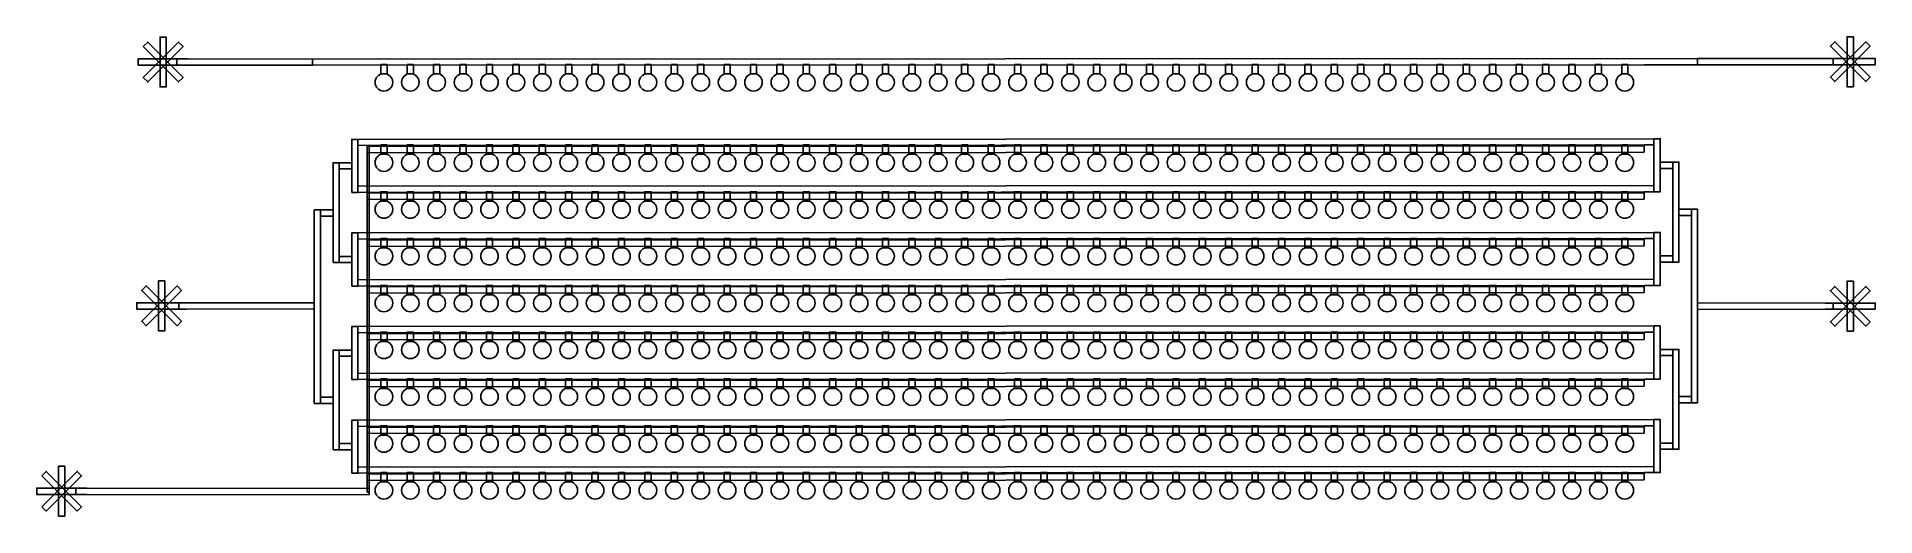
# Model space of a CAD drawing. Extents: x -12730 to 16725, y -9225 to -1544.
import ezdxf

# ---------------------------------------------------------------- set-up
doc = ezdxf.new("R2010")
doc.units = 0
doc.header["$MEASUREMENT"] = 0
doc.layers.add('CONTROL', color=150, linetype='Continuous')
doc.layers.add('FLOW', color=2, linetype='Continuous')

# ---------------------------------------------------------------- blocks, each defined once
blk = doc.blocks.new('*U5')
at = {"layer": 'FLOW', "linetype": 'Continuous'}
for p, q in [((-50, 212), (-50, 62)), ((-50, 62), (50, 62))]:
    blk.add_line(p, q, dxfattribs=at)
blk.add_lwpolyline([(50, 62), (-50, 62), (-50, 212), (50, 212)], close=True, dxfattribs=at)
blk.add_circle((0, -71), 141, dxfattribs=at)
blk = doc.blocks.new('*U6')
at = {"color": 0, "linetype": 'ByBlock', "lineweight": -2, "transparency": 16777216}
for p in [(0, 0), (423, 0), (846, 0), (1269, 0), (1692, 0), (2115, 0), (2538, 0), (2961, 0), (3384, 0), (3807, 0), (4230, 0), (4653, 0), (5076, 0), (5499, 0), (5922, 0), (6345, 0), (6768, 0), (7191, 0), (7614, 0), (8037, 0), (8460, 0), (8883, 0), (9306, 0), (9729, 0), (10152, 0), (10575, 0), (10998, 0), (11421, 0), (11844, 0), (12267, 0), (12690, 0), (13113, 0), (13536, 0), (13959, 0), (14382, 0), (14805, 0), (15228, 0), (15651, 0), (16074, 0), (16497, 0), (16920, 0), (17343, 0), (17766, 0), (18189, 0), (18612, 0), (19035, 0), (19458, 0), (19881, 0)]:
    blk.add_blockref('*U5', p, dxfattribs=at)
blk = doc.blocks.new('*U10')
at = {"layer": 'FLOW', "linetype": 'Continuous'}
for p, q in [((-50, 212), (-50, 62)), ((-50, 62), (50, 62))]:
    blk.add_line(p, q, dxfattribs=at)
blk.add_lwpolyline([(50, 62), (-50, 62), (-50, 212), (50, 212)], close=True, dxfattribs=at)
blk.add_circle((0, -71), 141, dxfattribs=at)
blk = doc.blocks.new('*U11')
at = {"color": 0, "linetype": 'ByBlock', "lineweight": -2, "transparency": 16777216}
for p in [(0, 0), (423, 0), (846, 0), (1269, 0), (1692, 0), (2115, 0), (2538, 0), (2961, 0), (3384, 0), (3807, 0), (4230, 0), (4653, 0), (5076, 0), (5499, 0), (5922, 0), (6345, 0), (6768, 0), (7191, 0), (7614, 0), (8037, 0), (8460, 0), (8883, 0), (9306, 0), (9729, 0), (10152, 0), (10575, 0), (10998, 0), (11421, 0), (11844, 0), (12267, 0), (12690, 0), (13113, 0), (13536, 0), (13959, 0), (14382, 0), (14805, 0), (15228, 0), (15651, 0), (16074, 0), (16497, 0), (16920, 0), (17343, 0), (17766, 0), (18189, 0), (18612, 0), (19035, 0), (19458, 0), (19881, 0)]:
    blk.add_blockref('*U10', p, dxfattribs=at)
blk = doc.blocks.new('*U12')
at = {"layer": 'FLOW', "linetype": 'Continuous'}
for p, q in [((-50, 212), (-50, 62)), ((-50, 62), (50, 62))]:
    blk.add_line(p, q, dxfattribs=at)
blk.add_lwpolyline([(50, 62), (-50, 62), (-50, 212), (50, 212)], close=True, dxfattribs=at)
blk.add_circle((0, -71), 141, dxfattribs=at)
blk = doc.blocks.new('*U13')
at = {"color": 0, "linetype": 'ByBlock', "lineweight": -2, "transparency": 16777216}
for p in [(0, 0), (423, 0), (846, 0), (1269, 0), (1692, 0), (2115, 0), (2538, 0), (2961, 0), (3384, 0), (3807, 0), (4230, 0), (4653, 0), (5076, 0), (5499, 0), (5922, 0), (6345, 0), (6768, 0), (7191, 0), (7614, 0), (8037, 0), (8460, 0), (8883, 0), (9306, 0), (9729, 0), (10152, 0), (10575, 0), (10998, 0), (11421, 0), (11844, 0), (12267, 0), (12690, 0), (13113, 0), (13536, 0), (13959, 0), (14382, 0), (14805, 0), (15228, 0), (15651, 0), (16074, 0), (16497, 0), (16920, 0), (17343, 0), (17766, 0), (18189, 0), (18612, 0), (19035, 0), (19458, 0), (19881, 0)]:
    blk.add_blockref('*U12', p, dxfattribs=at)
blk = doc.blocks.new('*U14')
at = {"layer": 'FLOW', "linetype": 'Continuous'}
for p, q in [((-50, 212), (-50, 62)), ((-50, 62), (50, 62))]:
    blk.add_line(p, q, dxfattribs=at)
blk.add_lwpolyline([(50, 62), (-50, 62), (-50, 212), (50, 212)], close=True, dxfattribs=at)
blk.add_circle((0, -71), 141, dxfattribs=at)
blk = doc.blocks.new('*U15')
at = {"color": 0, "linetype": 'ByBlock', "lineweight": -2, "transparency": 16777216}
for p in [(0, 0), (423, 0), (846, 0), (1269, 0), (1692, 0), (2115, 0), (2538, 0), (2961, 0), (3384, 0), (3807, 0), (4230, 0), (4653, 0), (5076, 0), (5499, 0), (5922, 0), (6345, 0), (6768, 0), (7191, 0), (7614, 0), (8037, 0), (8460, 0), (8883, 0), (9306, 0), (9729, 0), (10152, 0), (10575, 0), (10998, 0), (11421, 0), (11844, 0), (12267, 0), (12690, 0), (13113, 0), (13536, 0), (13959, 0), (14382, 0), (14805, 0), (15228, 0), (15651, 0), (16074, 0), (16497, 0), (16920, 0), (17343, 0), (17766, 0), (18189, 0), (18612, 0), (19035, 0), (19458, 0), (19881, 0)]:
    blk.add_blockref('*U14', p, dxfattribs=at)
blk = doc.blocks.new('*U16')
at = {"layer": 'FLOW', "linetype": 'Continuous'}
for p, q in [((-50, 212), (-50, 62)), ((-50, 62), (50, 62))]:
    blk.add_line(p, q, dxfattribs=at)
blk.add_lwpolyline([(50, 62), (-50, 62), (-50, 212), (50, 212)], close=True, dxfattribs=at)
blk.add_circle((0, -71), 141, dxfattribs=at)
blk = doc.blocks.new('*U17')
at = {"color": 0, "linetype": 'ByBlock', "lineweight": -2, "transparency": 16777216}
for p in [(0, 0), (423, 0), (846, 0), (1269, 0), (1692, 0), (2115, 0), (2538, 0), (2961, 0), (3384, 0), (3807, 0), (4230, 0), (4653, 0), (5076, 0), (5499, 0), (5922, 0), (6345, 0), (6768, 0), (7191, 0), (7614, 0), (8037, 0), (8460, 0), (8883, 0), (9306, 0), (9729, 0), (10152, 0), (10575, 0), (10998, 0), (11421, 0), (11844, 0), (12267, 0), (12690, 0), (13113, 0), (13536, 0), (13959, 0), (14382, 0), (14805, 0), (15228, 0), (15651, 0), (16074, 0), (16497, 0), (16920, 0), (17343, 0), (17766, 0), (18189, 0), (18612, 0), (19035, 0), (19458, 0), (19881, 0)]:
    blk.add_blockref('*U16', p, dxfattribs=at)
blk = doc.blocks.new('*U18')
at = {"layer": 'FLOW', "linetype": 'Continuous'}
for p, q in [((-50, 212), (-50, 62)), ((-50, 62), (50, 62))]:
    blk.add_line(p, q, dxfattribs=at)
blk.add_lwpolyline([(50, 62), (-50, 62), (-50, 212), (50, 212)], close=True, dxfattribs=at)
blk.add_circle((0, -71), 141, dxfattribs=at)
blk = doc.blocks.new('*U19')
at = {"color": 0, "linetype": 'ByBlock', "lineweight": -2, "transparency": 16777216}
for p in [(0, 0), (423, 0), (846, 0), (1269, 0), (1692, 0), (2115, 0), (2538, 0), (2961, 0), (3384, 0), (3807, 0), (4230, 0), (4653, 0), (5076, 0), (5499, 0), (5922, 0), (6345, 0), (6768, 0), (7191, 0), (7614, 0), (8037, 0), (8460, 0), (8883, 0), (9306, 0), (9729, 0), (10152, 0), (10575, 0), (10998, 0), (11421, 0), (11844, 0), (12267, 0), (12690, 0), (13113, 0), (13536, 0), (13959, 0), (14382, 0), (14805, 0), (15228, 0), (15651, 0), (16074, 0), (16497, 0), (16920, 0), (17343, 0), (17766, 0), (18189, 0), (18612, 0), (19035, 0), (19458, 0), (19881, 0)]:
    blk.add_blockref('*U18', p, dxfattribs=at)
blk = doc.blocks.new('*U20')
at = {"layer": 'FLOW', "linetype": 'Continuous'}
for p, q in [((-50, 212), (-50, 62)), ((-50, 62), (50, 62))]:
    blk.add_line(p, q, dxfattribs=at)
blk.add_lwpolyline([(50, 62), (-50, 62), (-50, 212), (50, 212)], close=True, dxfattribs=at)
blk.add_circle((0, -71), 141, dxfattribs=at)
blk = doc.blocks.new('*U21')
at = {"color": 0, "linetype": 'ByBlock', "lineweight": -2, "transparency": 16777216}
for p in [(0, 0), (423, 0), (846, 0), (1269, 0), (1692, 0), (2115, 0), (2538, 0), (2961, 0), (3384, 0), (3807, 0), (4230, 0), (4653, 0), (5076, 0), (5499, 0), (5922, 0), (6345, 0), (6768, 0), (7191, 0), (7614, 0), (8037, 0), (8460, 0), (8883, 0), (9306, 0), (9729, 0), (10152, 0), (10575, 0), (10998, 0), (11421, 0), (11844, 0), (12267, 0), (12690, 0), (13113, 0), (13536, 0), (13959, 0), (14382, 0), (14805, 0), (15228, 0), (15651, 0), (16074, 0), (16497, 0), (16920, 0), (17343, 0), (17766, 0), (18189, 0), (18612, 0), (19035, 0), (19458, 0), (19881, 0)]:
    blk.add_blockref('*U20', p, dxfattribs=at)
blk = doc.blocks.new('*U22')
at = {"layer": 'FLOW', "linetype": 'Continuous'}
for p, q in [((-50, 212), (-50, 62)), ((-50, 62), (50, 62))]:
    blk.add_line(p, q, dxfattribs=at)
blk.add_lwpolyline([(50, 62), (-50, 62), (-50, 212), (50, 212)], close=True, dxfattribs=at)
blk.add_circle((0, -71), 141, dxfattribs=at)
blk = doc.blocks.new('*U23')
at = {"color": 0, "linetype": 'ByBlock', "lineweight": -2, "transparency": 16777216}
for p in [(0, 0), (423, 0), (846, 0), (1269, 0), (1692, 0), (2115, 0), (2538, 0), (2961, 0), (3384, 0), (3807, 0), (4230, 0), (4653, 0), (5076, 0), (5499, 0), (5922, 0), (6345, 0), (6768, 0), (7191, 0), (7614, 0), (8037, 0), (8460, 0), (8883, 0), (9306, 0), (9729, 0), (10152, 0), (10575, 0), (10998, 0), (11421, 0), (11844, 0), (12267, 0), (12690, 0), (13113, 0), (13536, 0), (13959, 0), (14382, 0), (14805, 0), (15228, 0), (15651, 0), (16074, 0), (16497, 0), (16920, 0), (17343, 0), (17766, 0), (18189, 0), (18612, 0), (19035, 0), (19458, 0), (19881, 0)]:
    blk.add_blockref('*U22', p, dxfattribs=at)
blk = doc.blocks.new('*U26')
at = {"layer": 'FLOW', "linetype": 'Continuous'}
for p, q in [((-50, 212), (-50, 62)), ((-50, 62), (50, 62))]:
    blk.add_line(p, q, dxfattribs=at)
blk.add_lwpolyline([(50, 62), (-50, 62), (-50, 212), (50, 212)], close=True, dxfattribs=at)
blk.add_circle((0, -71), 141, dxfattribs=at)
blk = doc.blocks.new('*U27')
at = {"color": 0, "linetype": 'ByBlock', "lineweight": -2, "transparency": 16777216}
for p in [(0, 0), (423, 0), (846, 0), (1269, 0), (1692, 0), (2115, 0), (2538, 0), (2961, 0), (3384, 0), (3807, 0), (4230, 0), (4653, 0), (5076, 0), (5499, 0), (5922, 0), (6345, 0), (6768, 0), (7191, 0), (7614, 0), (8037, 0), (8460, 0), (8883, 0), (9306, 0), (9729, 0), (10152, 0), (10575, 0), (10998, 0), (11421, 0), (11844, 0), (12267, 0), (12690, 0), (13113, 0), (13536, 0), (13959, 0), (14382, 0), (14805, 0), (15228, 0), (15651, 0), (16074, 0), (16497, 0), (16920, 0), (17343, 0), (17766, 0), (18189, 0), (18612, 0), (19035, 0), (19458, 0), (19881, 0)]:
    blk.add_blockref('*U26', p, dxfattribs=at)

msp = doc.modelspace()

# ---------------------------------------------------------------- linework, layer by layer
at = {"layer": 'CONTROL'}
for p, q in [((-12648, -9073), (-12577, -9143)), ((-12082, -9143), (-12011, -9073)), ((-12280, -9225), (-12380, -9225))]:
    msp.add_line(p, q, dxfattribs=at)
at = {"layer": 'CONTROL', "linetype": 'Continuous'}
for points in [[(13026, -3393), (13026, -3393), (13026, -3293), (-7436, -3301), (-7436, -3401)], [(-7436, -8839), (-7406, -8839), (-7406, -3301), (-7436, -3301), (-7436, -8839)], [(13026, -4143), (13026, -4143), (13026, -4043), (-7436, -4051), (-7436, -4151)], [(13026, -4893), (13026, -4893), (13026, -4793), (-7436, -4801), (-7436, -4901)], [(13026, -5643), (13026, -5643), (13026, -5543), (-7436, -5551), (-7436, -5651)], [(13026, -6393), (13026, -6393), (13026, -6293), (-7436, -6301), (-7436, -6401)], [(13026, -7143), (13026, -7143), (13026, -7043), (-7436, -7051), (-7436, -7151)], [(13026, -7893), (13026, -7893), (13026, -7793), (-7436, -7801), (-7436, -7901)], [(-12648, -9073), (-12648, -9073), (-12082, -8507), (-12082, -8507), (-12648, -9073)], [(-12648, -8578), (-12648, -8578), (-12577, -8507), (-12577, -8507), (-12648, -8578)], [(-12648, -9073), (-12648, -9073), (-12082, -8507), (-12082, -8507), (-12648, -9073)], [(-12577, -8507), (-12577, -8507), (-12011, -9073), (-12011, -9073), (-12577, -8507)], [(-12577, -8507), (-12577, -8507), (-12011, -9073), (-12011, -9073), (-12577, -8507)], [(-12380, -9225), (-12380, -9225), (-12380, -8425), (-12380, -8425), (-12380, -9225)], [(-12380, -8425), (-12380, -8425), (-12280, -8425), (-12280, -8425), (-12380, -8425)], [(-12380, -9225), (-12380, -9225), (-12380, -8425), (-12380, -8425), (-12380, -9225)], [(-12280, -8425), (-12280, -8425), (-12280, -9225), (-12280, -9225), (-12280, -8425)], [(-12280, -8425), (-12280, -8425), (-12280, -9225), (-12280, -9225), (-12280, -8425)], [(-12082, -8507), (-12082, -8507), (-12011, -8578), (-12011, -8578), (-12082, -8507)], [(-12730, -8775), (-12730, -8775), (-11930, -8775), (-11930, -8775), (-12730, -8775)], [(-12730, -8875), (-12730, -8875), (-12730, -8775), (-12730, -8775), (-12730, -8875)], [(-12082, -9143), (-12082, -9143), (-12648, -8578), (-12648, -8578), (-12082, -9143)], [(-12082, -9143), (-12082, -9143), (-12648, -8578), (-12648, -8578), (-12082, -9143)], [(-12011, -8578), (-12011, -8578), (-12577, -9143), (-12577, -9143), (-12011, -8578)], [(-12011, -8578), (-12011, -8578), (-12577, -9143), (-12577, -9143), (-12011, -8578)], [(-12104, -8875), (-7406, -8881), (-7406, -8781), (-12104, -8775), (-12104, -8875)], [(13026, -8643), (13026, -8643), (13026, -8543), (-7436, -8551), (-7436, -8651)], [(-11930, -8875), (-11930, -8875), (-12730, -8875), (-12730, -8875), (-11930, -8875)], [(-11930, -8875), (-11930, -8875), (-12730, -8875), (-12730, -8875), (-11930, -8875)]]:
    msp.add_lwpolyline(points, close=True, dxfattribs=at)
for centre in [(-12577, -8507), (-12380, -8425), (-12280, -8425), (-12082, -8507), (-12730, -8775), (-12648, -8578), (-12730, -8875)]:
    msp.add_circle(centre, 0, dxfattribs=at)
at = {"layer": 'FLOW', "linetype": 'Continuous'}
for p, q in [((-7583, -3187), (-7583, -3287)), ((13180, -3277), (13180, -3177)), ((-7583, -3287), (-7583, -3287))]:
    msp.add_line(p, q, dxfattribs=at)
for points in [[(-11023, -2195), (-11023, -2195), (-10457, -1630), (-10457, -1630), (-11023, -2195)], [(-11023, -1700), (-11023, -1700), (-10952, -1630), (-10952, -1630), (-11023, -1700)], [(-11023, -2195), (-11023, -2195), (-10457, -1630), (-10457, -1630), (-11023, -2195)], [(-10457, -2266), (-10457, -2266), (-11023, -1700), (-11023, -1700), (-10457, -2266)], [(-10457, -2266), (-10457, -2266), (-11023, -1700), (-11023, -1700), (-10457, -2266)], [(-10952, -1630), (-10952, -1630), (-10386, -2195), (-10386, -2195), (-10952, -1630)], [(-10952, -1630), (-10952, -1630), (-10386, -2195), (-10386, -2195), (-10952, -1630)], [(-10386, -1700), (-10386, -1700), (-10952, -2266), (-10952, -2266), (-10386, -1700)], [(-10386, -1700), (-10386, -1700), (-10952, -2266), (-10952, -2266), (-10386, -1700)], [(-10755, -2348), (-10755, -2348), (-10755, -1548), (-10755, -1548), (-10755, -2348)], [(-10755, -1548), (-10755, -1548), (-10655, -1548), (-10655, -1548), (-10755, -1548)], [(-10755, -2348), (-10755, -2348), (-10755, -1548), (-10755, -1548), (-10755, -2348)], [(-10655, -1548), (-10655, -1548), (-10655, -2348), (-10655, -2348), (-10655, -1548)], [(-10655, -1548), (-10655, -1548), (-10655, -2348), (-10655, -2348), (-10655, -1548)], [(-10457, -1630), (-10457, -1630), (-10386, -1700), (-10386, -1700), (-10457, -1630)], [(16007, -2191), (16007, -2191), (16573, -1625), (16573, -1625), (16007, -2191)], [(16007, -1696), (16007, -1696), (16078, -1625), (16078, -1625), (16007, -1696)], [(16007, -2191), (16007, -2191), (16573, -1625), (16573, -1625), (16007, -2191)], [(16573, -2262), (16573, -2262), (16007, -1696), (16007, -1696), (16573, -2262)], [(16573, -2262), (16573, -2262), (16007, -1696), (16007, -1696), (16573, -2262)], [(16078, -1625), (16078, -1625), (16644, -2191), (16644, -2191), (16078, -1625)], [(16078, -1625), (16078, -1625), (16644, -2191), (16644, -2191), (16078, -1625)], [(16644, -1696), (16644, -1696), (16078, -2262), (16078, -2262), (16644, -1696)], [(16644, -1696), (16644, -1696), (16078, -2262), (16078, -2262), (16644, -1696)], [(16275, -2344), (16275, -2344), (16275, -1544), (16275, -1544), (16275, -2344)], [(16275, -1544), (16275, -1544), (16375, -1544), (16375, -1544), (16275, -1544)], [(16275, -2344), (16275, -2344), (16275, -1544), (16275, -1544), (16275, -2344)], [(16375, -1544), (16375, -1544), (16375, -2344), (16375, -2344), (16375, -1544)], [(16375, -1544), (16375, -1544), (16375, -2344), (16375, -2344), (16375, -1544)], [(16573, -1625), (16573, -1625), (16644, -1696), (16644, -1696), (16573, -1625)], [(-11105, -1998), (-11105, -1998), (-11105, -1898), (-11105, -1898), (-11105, -1998)], [(-11105, -1898), (-11105, -1898), (-10305, -1898), (-10305, -1898), (-11105, -1898)], [(-10305, -1998), (-10305, -1998), (-11105, -1998), (-11105, -1998), (-10305, -1998)], [(-10484, -1998), (-8312, -2001), (-8312, -1901), (-10484, -1898), (-10484, -1998)], [(13030, -1991), (13880, -1991), (13880, -1891), (-8312, -1901), (-8312, -2001)], [(13880, -1991), (16052, -1994), (16052, -1894), (13880, -1891), (13880, -1991)], [(15925, -1894), (15925, -1894), (16725, -1894), (16725, -1894), (15925, -1894)], [(16725, -1994), (16725, -1994), (15925, -1994), (15925, -1994), (16725, -1994)], [(16011, -1894), (16011, -1894)], [(16011, -1994), (16011, -1994)], [(-10952, -2266), (-10952, -2266), (-11023, -2195), (-11023, -2195), (-10952, -2266)], [(-10655, -2348), (-10655, -2348), (-10755, -2348), (-10755, -2348), (-10655, -2348)], [(-10386, -2195), (-10386, -2195), (-10457, -2266), (-10457, -2266), (-10386, -2195)], [(16078, -2262), (16078, -2262), (16007, -2191), (16007, -2191), (16078, -2262)], [(16375, -2344), (16375, -2344), (16275, -2344), (16275, -2344), (16375, -2344)], [(16644, -2191), (16644, -2191), (16573, -2262), (16573, -2262), (16644, -2191)], [(-7683, -4037), (-7583, -4037), (-7583, -3187), (-7683, -3187), (-7683, -4037)], [(13030, -3277), (13180, -3277), (13180, -3177), (-7583, -3187), (-7583, -3287)], [(13180, -4027), (13280, -4027), (13280, -3177), (13180, -3177), (13180, -4027)], [(-7983, -5162), (-7883, -5162), (-7883, -3562), (-7983, -3562), (-7983, -5162)], [(-7883, -3662), (-7683, -3662), (-7683, -3562), (-7883, -3562), (-7883, -3662)], [(13280, -3652), (13480, -3652), (13480, -3552), (13280, -3552), (13280, -3652)], [(13480, -5152), (13580, -5152), (13580, -3552), (13480, -3552), (13480, -5152)], [(13030, -4027), (13180, -4027), (13180, -3927), (-7583, -3937), (-7583, -4037)], [(-8283, -7417), (-8183, -7417), (-8183, -4317), (-8283, -4317), (-8283, -7417)], [(-8183, -4417), (-7983, -4417), (-7983, -4317), (-8183, -4317), (-8183, -4417)], [(13580, -4407), (13780, -4407), (13780, -4307), (13580, -4307), (13580, -4407)], [(13780, -7407), (13880, -7407), (13880, -4307), (13780, -4307), (13780, -7407)], [(-7683, -5537), (-7583, -5537), (-7583, -4687), (-7683, -4687), (-7683, -5537)], [(13030, -4777), (13180, -4777), (13180, -4677), (-7583, -4687), (-7583, -4787)], [(13180, -5527), (13280, -5527), (13280, -4677), (13180, -4677), (13180, -5527)], [(-7883, -5162), (-7683, -5162), (-7683, -5062), (-7883, -5062), (-7883, -5162)], [(13280, -5152), (13480, -5152), (13480, -5052), (13280, -5052), (13280, -5152)], [(-11047, -6102), (-11047, -6102), (-10481, -5536), (-10481, -5536), (-11047, -6102)], [(-11047, -5607), (-11047, -5607), (-10976, -5536), (-10976, -5536), (-11047, -5607)], [(-11047, -6102), (-11047, -6102), (-10481, -5536), (-10481, -5536), (-11047, -6102)], [(-10976, -5536), (-10976, -5536), (-10411, -6102), (-10411, -6102), (-10976, -5536)], [(-10976, -5536), (-10976, -5536), (-10411, -6102), (-10411, -6102), (-10976, -5536)], [(-10779, -6255), (-10779, -6255), (-10779, -5455), (-10779, -5455), (-10779, -6255)], [(-10779, -5455), (-10779, -5455), (-10679, -5455), (-10679, -5455), (-10779, -5455)], [(-10779, -6255), (-10779, -6255), (-10779, -5455), (-10779, -5455), (-10779, -6255)], [(-10679, -5455), (-10679, -5455), (-10679, -6255), (-10679, -6255), (-10679, -5455)], [(-10679, -5455), (-10679, -5455), (-10679, -6255), (-10679, -6255), (-10679, -5455)], [(-10481, -5536), (-10481, -5536), (-10411, -5607), (-10411, -5607), (-10481, -5536)], [(13030, -5527), (13180, -5527), (13180, -5427), (-7583, -5437), (-7583, -5537)], [(16007, -6108), (16007, -6108), (16573, -5542), (16573, -5542), (16007, -6108)], [(16007, -5613), (16007, -5613), (16078, -5542), (16078, -5542), (16007, -5613)], [(16007, -6108), (16007, -6108), (16573, -5542), (16573, -5542), (16007, -6108)], [(16078, -5542), (16078, -5542), (16644, -6108), (16644, -6108), (16078, -5542)], [(16078, -5542), (16078, -5542), (16644, -6108), (16644, -6108), (16078, -5542)], [(16275, -6260), (16275, -6260), (16275, -5460), (16275, -5460), (16275, -6260)], [(16275, -5460), (16275, -5460), (16375, -5460), (16375, -5460), (16275, -5460)], [(16275, -6260), (16275, -6260), (16275, -5460), (16275, -5460), (16275, -6260)], [(16375, -5460), (16375, -5460), (16375, -6260), (16375, -6260), (16375, -5460)], [(16375, -5460), (16375, -5460), (16375, -6260), (16375, -6260), (16375, -5460)], [(16573, -5542), (16573, -5542), (16644, -5613), (16644, -5613), (16573, -5542)], [(-11129, -5905), (-11129, -5905), (-11129, -5805), (-11129, -5805), (-11129, -5905)], [(-11129, -5805), (-11129, -5805), (-10329, -5805), (-10329, -5805), (-11129, -5805)], [(-10481, -6173), (-10481, -6173), (-11047, -5607), (-11047, -5607), (-10481, -6173)], [(-10481, -6173), (-10481, -6173), (-11047, -5607), (-11047, -5607), (-10481, -6173)], [(-10411, -5607), (-10411, -5607), (-10976, -6173), (-10976, -6173), (-10411, -5607)], [(-10411, -5607), (-10411, -5607), (-10976, -6173), (-10976, -6173), (-10411, -5607)], [(-10455, -5904), (-8283, -5907), (-8283, -5807), (-10455, -5804), (-10455, -5904)], [(13880, -5907), (16052, -5911), (16052, -5811), (13880, -5807), (13880, -5907)], [(15925, -5810), (15925, -5810), (16725, -5810), (16725, -5810), (15925, -5810)], [(16573, -6179), (16573, -6179), (16007, -5613), (16007, -5613), (16573, -6179)], [(16573, -6179), (16573, -6179), (16007, -5613), (16007, -5613), (16573, -6179)], [(16011, -5810), (16011, -5810)], [(16644, -5613), (16644, -5613), (16078, -6179), (16078, -6179), (16644, -5613)], [(16644, -5613), (16644, -5613), (16078, -6179), (16078, -6179), (16644, -5613)], [(-10329, -5905), (-10329, -5905), (-11129, -5905), (-11129, -5905), (-10329, -5905)], [(-10976, -6173), (-10976, -6173), (-11047, -6102), (-11047, -6102), (-10976, -6173)], [(-10411, -6102), (-10411, -6102), (-10481, -6173), (-10481, -6173), (-10411, -6102)], [(13030, -6277), (13180, -6277), (13180, -6177), (-7583, -6187), (-7583, -6287)], [(13180, -7027), (13280, -7027), (13280, -6177), (13180, -6177), (13180, -7027)], [(16725, -5910), (16725, -5910), (15925, -5910), (15925, -5910), (16725, -5910)], [(16078, -6179), (16078, -6179), (16007, -6108), (16007, -6108), (16078, -6179)], [(16011, -5910), (16011, -5910)], [(16644, -6108), (16644, -6108), (16573, -6179), (16573, -6179), (16644, -6108)], [(-10679, -6255), (-10679, -6255), (-10779, -6255), (-10779, -6255), (-10679, -6255)], [(-7683, -7037), (-7583, -7037), (-7583, -6187), (-7683, -6187), (-7683, -7037)], [(16375, -6260), (16375, -6260), (16275, -6260), (16275, -6260), (16375, -6260)], [(-7983, -8162), (-7883, -8162), (-7883, -6562), (-7983, -6562), (-7983, -8162)], [(-7883, -6662), (-7683, -6662), (-7683, -6562), (-7883, -6562), (-7883, -6662)], [(13280, -6652), (13480, -6652), (13480, -6552), (13280, -6552), (13280, -6652)], [(13280, -6652), (13480, -6652), (13480, -6552), (13280, -6552), (13280, -6652)], [(13480, -8152), (13580, -8152), (13580, -6552), (13480, -6552), (13480, -8152)], [(13030, -7027), (13180, -7027), (13180, -6927), (-7583, -6937), (-7583, -7037)], [(-8183, -7417), (-7983, -7417), (-7983, -7317), (-8183, -7317), (-8183, -7417)], [(13580, -7407), (13780, -7407), (13780, -7307), (13580, -7307), (13580, -7407)], [(-7683, -8537), (-7583, -8537), (-7583, -7687), (-7683, -7687), (-7683, -8537)], [(13030, -7777), (13180, -7777), (13180, -7677), (-7583, -7687), (-7583, -7787)], [(13180, -8527), (13280, -8527), (13280, -7677), (13180, -7677), (13180, -8527)], [(-7883, -8162), (-7683, -8162), (-7683, -8062), (-7883, -8062), (-7883, -8162)], [(13280, -8152), (13480, -8152), (13480, -8052), (13280, -8052), (13280, -8152)], [(13030, -8527), (13180, -8527), (13180, -8427), (-7583, -8437), (-7583, -8537)]]:
    msp.add_lwpolyline(points, close=True, dxfattribs=at)
at = {"layer": 'FLOW'}
for points in [[(16725, -1894), (16725, -1994)], [(16725, -5810), (16725, -5910)]]:
    msp.add_lwpolyline(points, dxfattribs=at)
at = {"layer": 'FLOW', "linetype": 'Continuous'}
for centre in [(-11023, -1700), (-10952, -1630), (-10755, -1548), (-10655, -1548), (-10457, -1630), (16078, -1625), (16011, -1894), (16011, -1994), (-11023, -2195), (-10952, -2266), (-10755, -2348), (-10655, -2348), (-10457, -2266), (16078, -2262), (16275, -2344), (16375, -2344), (16573, -2262), (-10976, -5536), (-10779, -5455), (-10679, -5455), (-10481, -5536), (16078, -5542), (-11047, -5607), (-10411, -5607), (16011, -5810), (-11047, -6102), (-10976, -6173), (-10481, -6173), (-10411, -6102), (16011, -5910), (16078, -6179), (16573, -6179), (-10779, -6255), (-10679, -6255), (16275, -6260), (16375, -6260)]:
    msp.add_circle(centre, 0, dxfattribs=at)

# ---------------------------------------------------------------- block references
for name, p in [('*U27', (-7168, -2202)), ('*U6', (-7168, -3488)), ('*U11', (-7168, -4238)), ('*U19', (-7168, -4988)), ('*U13', (-7168, -5738)), ('*U21', (-7168, -6488)), ('*U15', (-7168, -7238)), ('*U23', (-7168, -7988)), ('*U17', (-7168, -8738))]:
    msp.add_blockref(name, p)

doc.saveas('drawing.dxf')
